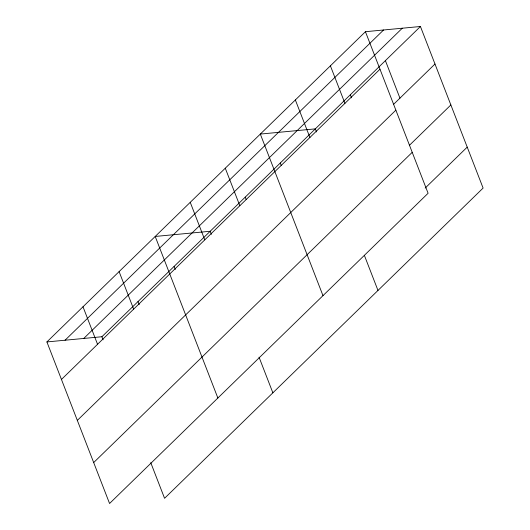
<?xml version="1.0" encoding="UTF-8"?>
<svg xmlns="http://www.w3.org/2000/svg" width="530" height="530" viewBox="0 0 530 530"><rect width="100%" height="100%" fill="white"/><g stroke="black" fill="none" stroke-linecap="round" stroke-linejoin="round"><path stroke-width="0.79" d="M365.435 31.701L428.101 193.264L109.564 503.5L46.898 341.936L365.435 31.701L420.436 26.5L483.102 188.064L164.565 498.299L150.752 462.67M65.051 340.22L383.581 29.985M83.753 338.451L402.283 28.216M46.898 341.936L101.899 336.735L420.436 26.5M61.453 379.453L379.983 69.218M393.525 104.403L434.984 64.017M77.334 420.389L395.864 110.154M409.399 145.339L450.864 104.953M93.691 462.564L412.221 152.329M425.173 188.084L467.221 147.128M385.396 60.625L399.945 98.149M350.356 94.751L351.542 97.818M330.395 65.826L344.944 103.343M316.503 131.944L315.317 128.876L260.316 134.077L322.982 295.641M364.461 255.573L377.983 290.44M295.356 99.951L309.911 137.475M280.277 163.001L281.172 165.3M245.238 197.127L246.132 199.426M225.276 168.202L239.832 205.726M211.39 234.32L210.205 231.259L155.204 236.453L217.87 398.017M259.051 357.193L272.87 392.823M190.237 202.327L204.792 239.852M174.105 266.418L175.291 269.478M137.999 301.577L139.191 304.637M119.104 271.618L133.653 309.136M101.899 336.735L103.092 339.796M82.998 306.777L97.553 344.295"/></g></svg>
